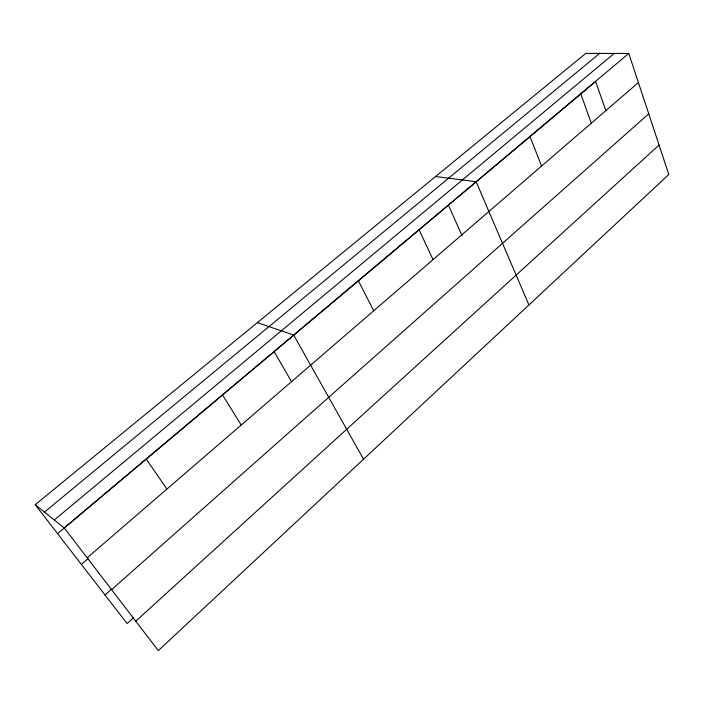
<?xml version="1.0" encoding="UTF-8"?>
<svg xmlns="http://www.w3.org/2000/svg" width="704" height="704" viewBox="0 0 704 704"><rect width="100%" height="100%" fill="white"/><g stroke="black" fill="none" stroke-linecap="round" stroke-linejoin="round"><path stroke-width="1.06" d="M135.766 621.183L659.067 145.05M133.637 617.637L127.125 623.542L35.2 504.724L585.763 53.398L628.778 53.442L668.8 174.486L158.33 650.602L64.196 527.886L35.2 504.724M105.028 594.977L111.566 589.186M111.584 589.662L648.736 113.819M87.173 557.832L638.405 82.57M81.4 564.432L88.053 558.686M64.196 527.886L628.778 53.442M57.57 533.641L595.61 81.462L605.836 110.59M54.305 519.983L614.222 53.425M44.449 512.116L599.597 53.416M435.591 176.502L476.142 181.711L528.915 304.955M257.365 322.608L293.674 335.051L363.528 459.21M146.194 458.982L166.918 489.069M222.49 394.865L241.226 425.014M274.146 351.622L291.544 381.691M358.327 280.711L373.736 310.763M419.038 229.698L433.039 259.626M448.413 205.163L462.158 235.875M529.945 136.488L541.561 166.074M580.747 93.808L591.316 123.165"/></g></svg>
